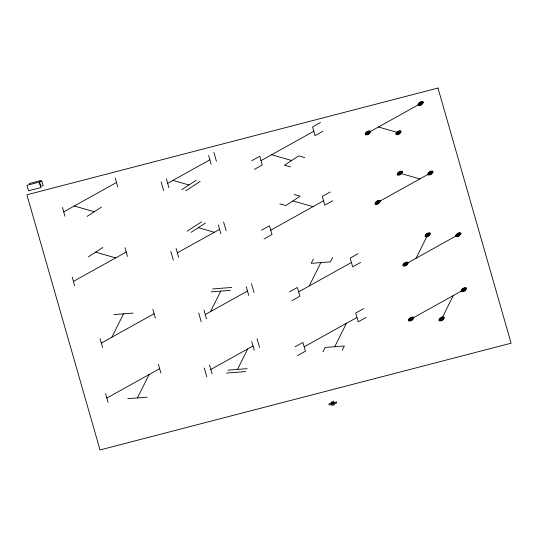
<?xml version="1.0" encoding="UTF-8"?>
<svg xmlns="http://www.w3.org/2000/svg" width="538" height="538" viewBox="0 0 538 538"><rect width="100%" height="100%" fill="white"/><g stroke="black" fill="none" stroke-linecap="round" stroke-linejoin="round"><path stroke-width="0.81" d="M111.884 337.212L123.538 313.822M137.432 397.945L149.087 374.549M210.54 311.596L220.755 291.098M237.527 369.431L247.742 348.933M313.392 259L311.226 263.338L330.48 261.831L332.645 257.487M309.195 285.974L320.856 262.584M322.955 351.798L325.12 347.461L344.367 345.947L342.208 350.292M334.744 346.707L346.398 323.311M416.076 258.22L427.73 234.83M441.624 318.947L453.278 295.557M87.116 216.424L101.46 207.096M181.797 189.658L196.141 180.331M185.771 190.802L200.123 181.474M88.467 256.801L102.819 247.473M187.123 231.185L201.474 221.858M191.098 232.329L205.449 223.001M63.719 211.864L116.497 182.496M167.654 183.31L209.881 159.813M251.865 160.66L259.78 156.255L262.288 164.998L254.373 169.409M320.48 122.476L312.558 126.881L315.066 135.63L322.988 131.225M261.031 160.627L313.815 131.259M73.43 281.408L126.208 252.033M367.911 132.873L420.696 103.504M177.365 252.847L219.591 229.349M261.576 230.197L269.491 225.792L271.999 234.541L264.077 238.946M330.191 192.012L322.269 196.424L324.777 205.166L332.692 200.761M270.742 230.17L323.526 200.795M101.326 343.089L154.11 313.715M377.622 202.416L430.407 173.041M205.26 314.535L247.487 291.038M289.471 291.878L297.386 287.474L299.895 296.223L291.979 300.628M358.086 253.701L350.171 258.106L352.679 266.855L360.595 262.45M106.86 398.046L159.638 368.678M298.644 291.852L351.422 262.477M210.795 369.492L253.021 345.995M405.524 264.097L458.302 234.723M295.006 346.842L302.921 342.437L305.429 351.186L297.507 355.591M363.621 308.657L355.699 313.062L358.207 321.811L366.129 317.407M304.172 346.808L356.956 317.44M411.052 319.054L463.837 289.686M331.327 403.271L333.748 402.646M212.571 288.96L231.824 287.447M211.131 291.852L230.378 290.338M113.915 314.575L133.168 313.069M227.904 370.184L247.157 368.671M226.458 373.076L245.711 371.57M127.802 398.698L147.056 397.185M378.47 127.002L398.483 132.765M399.835 173.149L419.848 178.919M304.743 157.573L298.778 155.859L284.427 165.186L290.392 166.908M271.589 154.756L291.603 160.519M294.165 194.521L300.13 196.236L285.779 205.563L279.814 203.848M292.954 200.903L312.968 206.673M172.933 180.371L188.972 184.991M198.273 227.668L214.312 232.288M74.278 205.993L94.291 211.757M95.643 252.14L115.657 257.91M213.902 152.503L216.411 161.252M251.515 283.721L254.023 292.47M208.623 155.435L211.131 164.184M246.236 286.66L248.744 295.409M223.613 222.039L226.121 230.789M257.043 338.684L259.551 347.434M218.334 224.978L220.842 233.727M251.764 341.623L254.272 350.366M166.403 178.932L168.905 187.681M204.01 310.157L206.518 318.906M161.124 181.871L163.633 190.62M198.73 313.096L201.239 321.845M176.114 248.475L178.616 257.225M209.544 365.12L212.046 373.863M170.835 251.414L173.344 260.163M204.265 368.053L206.774 376.802M115.246 178.118L117.755 186.868M152.853 309.343L155.361 318.092M124.957 247.662L127.466 256.411M158.387 364.3L160.896 373.049M62.469 207.493L64.97 216.242M100.075 338.711L102.583 347.461M72.173 277.03L74.681 285.779M105.609 393.675L108.111 402.424M39.287 182.12L40.854 187.587L28.521 190.788L26.954 185.321L40.706 181.736L40.397 180.64L29.22 183.545L29.529 184.635M366.869 133.209C368.94 134.91 369.384 129.934 366.869 133.209M367.387 133.041C368.429 133.895 368.651 131.406 367.387 133.041M376.58 202.745C378.651 204.453 379.095 199.47 376.58 202.745M377.098 202.577C378.14 203.431 378.362 200.943 377.098 202.577M397.434 133.101C399.512 134.803 399.956 129.826 397.434 133.101M397.959 132.933C398.994 133.787 399.216 131.299 397.959 132.933M398.786 173.485C400.864 175.186 401.308 170.21 398.786 173.485M399.31 173.317C400.346 174.164 400.575 171.676 399.31 173.317M404.475 264.434C406.546 266.135 406.997 261.159 404.475 264.434M405 264.266C406.035 265.113 406.257 262.625 405 264.266M410.01 319.39C412.081 321.092 412.525 316.115 410.01 319.39M410.528 319.222C411.57 320.076 411.792 317.588 410.528 319.222M419.647 103.834C421.725 105.542 422.169 100.559 419.647 103.834M420.171 103.666C421.207 104.52 421.429 102.032 420.171 103.666M426.688 235.167C428.759 236.868 429.21 231.891 426.688 235.167M429.358 173.377C431.429 175.079 431.88 170.102 429.358 173.377M427.212 234.998C428.248 235.846 428.47 233.357 427.212 234.998M429.882 173.209C430.918 174.063 431.14 171.568 429.882 173.209M440.575 319.283C442.653 320.991 443.097 316.008 440.575 319.283M441.099 319.115C442.135 319.969 442.357 317.481 441.099 319.115M457.26 235.059C459.331 236.76 459.775 231.784 457.26 235.059M457.777 234.891C458.813 235.745 459.042 233.257 457.777 234.891M462.788 290.016C464.859 291.724 465.309 286.747 462.788 290.016M463.312 289.854C464.348 290.702 464.57 288.213 463.312 289.854M365.753 132.879L365.295 133.713A4.755 2.125 -14.2 0 0 365.275 134.339A3.221 1.439 -14.2 0 0 365.712 134.843L367.198 134.803A3.04 1.352 -14.2 0 0 368.328 134.332A4.755 2.125 -14.2 0 0 369.263 133.7L370.527 132.032A4.755 2.125 -14.2 0 0 370.554 131.406A3.04 1.352 -14.2 0 0 370.137 130.936L368.624 130.942A3.04 1.352 -14.2 0 0 367.494 131.413A4.755 2.125 -14.2 0 0 366.56 132.052L365.753 132.879M366.183 132.879L365.82 133.545A3.806 1.695 -14.2 0 0 365.8 134.049A2.582 1.15 -14.2 0 0 366.156 134.446L367.34 134.419A2.428 1.083 -14.2 0 0 368.248 134.036A3.806 1.695 -14.2 0 0 368.994 133.532L370.003 132.2A3.806 1.695 -14.2 0 0 370.023 131.696A2.428 1.083 -14.2 0 0 369.693 131.326L368.483 131.326A2.428 1.083 -14.2 0 0 367.575 131.709A3.806 1.695 -14.2 0 0 366.829 132.213L366.183 132.879M366.613 132.879L366.344 133.377A2.851 1.271 -14.2 0 0 366.331 133.754A1.937 0.861 -14.2 0 0 366.593 134.056L367.481 134.029A1.822 0.814 -14.2 0 0 368.16 133.747A2.851 1.271 -14.2 0 0 368.725 133.37L369.478 132.368A2.851 1.271 -14.2 0 0 369.498 131.992A1.822 0.814 -14.2 0 0 369.25 131.709L368.342 131.716A1.822 0.814 -14.2 0 0 367.662 131.998A2.851 1.271 -14.2 0 0 367.098 132.382L366.613 132.879M396.318 132.772L395.867 133.606A4.755 2.125 -14.2 0 0 395.84 134.238A3.221 1.439 -14.2 0 0 396.284 134.735L397.77 134.702A3.04 1.352 -14.2 0 0 398.9 134.224A4.755 2.125 -14.2 0 0 399.835 133.592L401.099 131.931A4.755 2.125 -14.2 0 0 401.119 131.299A3.04 1.352 -14.2 0 0 400.702 130.828L399.196 130.835A3.04 1.352 -14.2 0 0 398.066 131.312A4.755 2.125 -14.2 0 0 397.125 131.944L396.318 132.772M396.755 132.772L396.392 133.437A3.806 1.695 -14.2 0 0 396.371 133.942A2.582 1.15 -14.2 0 0 396.721 134.339L397.912 134.312A2.428 1.083 -14.2 0 0 398.813 133.935A3.806 1.695 -14.2 0 0 399.566 133.424L400.575 132.099A3.806 1.695 -14.2 0 0 400.595 131.595A2.428 1.083 -14.2 0 0 400.259 131.218L399.055 131.218A2.428 1.083 -14.2 0 0 398.147 131.602A3.806 1.695 -14.2 0 0 397.4 132.106L396.755 132.772M397.185 132.772L396.91 133.269A2.851 1.271 -14.2 0 0 396.896 133.646A1.937 0.861 -14.2 0 0 397.165 133.949L398.053 133.928A1.822 0.814 -14.2 0 0 398.732 133.639A2.851 1.271 -14.2 0 0 399.297 133.263L400.05 132.267A2.851 1.271 -14.2 0 0 400.064 131.884A1.822 0.814 -14.2 0 0 399.815 131.602L398.907 131.608A1.822 0.814 -14.2 0 0 398.228 131.891A2.851 1.271 -14.2 0 0 397.669 132.274L397.185 132.772M418.53 103.511L418.08 104.338A4.755 2.125 -14.2 0 0 418.053 104.971A3.221 1.439 -14.2 0 0 418.497 105.468L419.983 105.435A3.04 1.352 -14.2 0 0 421.113 104.957A4.755 2.125 -14.2 0 0 422.048 104.325L423.305 102.664A4.755 2.125 -14.2 0 0 423.332 102.032A3.04 1.352 -14.2 0 0 422.915 101.561L421.409 101.568A3.04 1.352 -14.2 0 0 420.279 102.045A4.755 2.125 -14.2 0 0 419.337 102.677L418.53 103.511M418.961 103.504L418.604 104.17A3.806 1.695 -14.2 0 0 418.584 104.675A2.582 1.15 -14.2 0 0 418.934 105.078L420.124 105.044A2.428 1.083 -14.2 0 0 421.025 104.668A3.806 1.695 -14.2 0 0 421.779 104.164L422.787 102.832A3.806 1.695 -14.2 0 0 422.807 102.328A2.428 1.083 -14.2 0 0 422.471 101.951L421.267 101.958A2.428 1.083 -14.2 0 0 420.36 102.334A3.806 1.695 -14.2 0 0 419.613 102.845L418.961 103.504M419.398 103.504L419.122 104.002A2.851 1.271 -14.2 0 0 419.109 104.385A1.937 0.861 -14.2 0 0 419.378 104.681L420.265 104.661A1.822 0.814 -14.2 0 0 420.945 104.379A2.851 1.271 -14.2 0 0 421.503 103.995L422.263 103A2.851 1.271 -14.2 0 0 422.276 102.623A1.822 0.814 -14.2 0 0 422.027 102.341L421.12 102.341A1.822 0.814 -14.2 0 0 420.44 102.623A2.851 1.271 -14.2 0 0 419.882 103.007L419.398 103.504M375.463 202.422L375.006 203.25A4.755 2.125 -14.2 0 0 374.986 203.882A3.221 1.439 -14.2 0 0 375.423 204.379L376.909 204.346A3.04 1.352 -14.2 0 0 378.039 203.868A4.755 2.125 -14.2 0 0 378.974 203.236L380.238 201.575A4.755 2.125 -14.2 0 0 380.258 200.943A3.04 1.352 -14.2 0 0 379.848 200.472L378.335 200.479A3.04 1.352 -14.2 0 0 377.205 200.956A4.755 2.125 -14.2 0 0 376.27 201.589L375.463 202.422M375.894 202.416L375.531 203.082A3.806 1.695 -14.2 0 0 375.511 203.586A2.582 1.15 -14.2 0 0 375.867 203.989L377.051 203.956A2.428 1.083 -14.2 0 0 377.958 203.579A3.806 1.695 -14.2 0 0 378.705 203.075L379.714 201.743A3.806 1.695 -14.2 0 0 379.734 201.239A2.428 1.083 -14.2 0 0 379.404 200.862L378.194 200.869A2.428 1.083 -14.2 0 0 377.286 201.246A3.806 1.695 -14.2 0 0 376.539 201.757L375.894 202.416M376.324 202.416L376.055 202.913A2.851 1.271 -14.2 0 0 376.042 203.297A1.937 0.861 -14.2 0 0 376.304 203.593L377.192 203.572A1.822 0.814 -14.2 0 0 377.871 203.29A2.851 1.271 -14.2 0 0 378.436 202.907L379.189 201.911A2.851 1.271 -14.2 0 0 379.209 201.535A1.822 0.814 -14.2 0 0 378.954 201.252L378.053 201.252A1.822 0.814 -14.2 0 0 377.373 201.535A2.851 1.271 -14.2 0 0 376.808 201.918L376.324 202.416M397.669 173.155L397.219 173.982A4.755 2.125 -14.2 0 0 397.192 174.615A3.221 1.439 -14.2 0 0 397.636 175.112L399.122 175.079A3.04 1.352 -14.2 0 0 400.252 174.608A4.755 2.125 -14.2 0 0 401.187 173.969L402.451 172.308A4.755 2.125 -14.2 0 0 402.471 171.676A3.04 1.352 -14.2 0 0 402.061 171.212L400.548 171.212A3.04 1.352 -14.2 0 0 399.418 171.689A4.755 2.125 -14.2 0 0 398.483 172.321L397.669 173.155M398.107 173.155L397.743 173.814A3.806 1.695 -14.2 0 0 397.723 174.319A2.582 1.15 -14.2 0 0 398.073 174.722L399.263 174.695A2.428 1.083 -14.2 0 0 400.171 174.312A3.806 1.695 -14.2 0 0 400.918 173.808L401.926 172.476A3.806 1.695 -14.2 0 0 401.947 171.972A2.428 1.083 -14.2 0 0 401.61 171.595L400.406 171.602A2.428 1.083 -14.2 0 0 399.499 171.978A3.806 1.695 -14.2 0 0 398.752 172.49L398.107 173.155M398.537 173.149L398.268 173.646A2.851 1.271 -14.2 0 0 398.248 174.03A1.937 0.861 -14.2 0 0 398.517 174.325L399.404 174.305A1.822 0.814 -14.2 0 0 400.084 174.023A2.851 1.271 -14.2 0 0 400.649 173.639L401.402 172.644A2.851 1.271 -14.2 0 0 401.415 172.268A1.822 0.814 -14.2 0 0 401.166 171.985L400.265 171.985A1.822 0.814 -14.2 0 0 399.586 172.274A2.851 1.271 -14.2 0 0 399.021 172.651L398.537 173.149M428.241 173.048L427.791 173.882A4.755 2.125 -14.2 0 0 427.764 174.507A3.221 1.439 -14.2 0 0 428.208 175.005L429.687 174.971A3.04 1.352 -14.2 0 0 430.824 174.5A4.755 2.125 -14.2 0 0 431.758 173.868L433.016 172.2A4.755 2.125 -14.2 0 0 433.043 171.575A3.04 1.352 -14.2 0 0 432.626 171.104L431.12 171.111A3.04 1.352 -14.2 0 0 429.983 171.582A4.755 2.125 -14.2 0 0 429.048 172.214L428.241 173.048M428.672 173.048L428.309 173.713A3.806 1.695 -14.2 0 0 428.295 174.218A2.582 1.15 -14.2 0 0 428.645 174.615L429.835 174.588A2.428 1.083 -14.2 0 0 430.736 174.204A3.806 1.695 -14.2 0 0 431.489 173.7L432.498 172.368A3.806 1.695 -14.2 0 0 432.512 171.864A2.428 1.083 -14.2 0 0 432.182 171.494L430.972 171.494A2.428 1.083 -14.2 0 0 430.07 171.878A3.806 1.695 -14.2 0 0 429.317 172.382L428.672 173.048M429.109 173.048L428.833 173.545A2.851 1.271 -14.2 0 0 428.82 173.922A1.937 0.861 -14.2 0 0 429.082 174.225L429.976 174.198A1.822 0.814 -14.2 0 0 430.656 173.915A2.851 1.271 -14.2 0 0 431.214 173.539L431.974 172.537A2.851 1.271 -14.2 0 0 431.987 172.16A1.822 0.814 -14.2 0 0 431.738 171.878L430.83 171.884A1.822 0.814 -14.2 0 0 430.151 172.167A2.851 1.271 -14.2 0 0 429.593 172.55L429.109 173.048M403.359 264.104L402.908 264.931A4.755 2.125 -14.2 0 0 402.881 265.564A3.221 1.439 -14.2 0 0 403.325 266.061L404.805 266.028A3.04 1.352 -14.2 0 0 405.941 265.557A4.755 2.125 -14.2 0 0 406.876 264.918L408.134 263.257A4.755 2.125 -14.2 0 0 408.16 262.625A3.04 1.352 -14.2 0 0 407.743 262.161L406.237 262.161A3.04 1.352 -14.2 0 0 405.101 262.638A4.755 2.125 -14.2 0 0 404.166 263.27L403.359 264.104M403.789 264.104L403.426 264.763A3.806 1.695 -14.2 0 0 403.413 265.268A2.582 1.15 -14.2 0 0 403.762 265.671L404.953 265.644A2.428 1.083 -14.2 0 0 405.854 265.261A3.806 1.695 -14.2 0 0 406.607 264.757L407.616 263.425A3.806 1.695 -14.2 0 0 407.636 262.921A2.428 1.083 -14.2 0 0 407.3 262.544L406.089 262.551A2.428 1.083 -14.2 0 0 405.188 262.927A3.806 1.695 -14.2 0 0 404.441 263.438L403.789 264.104M404.226 264.097L403.951 264.602A2.851 1.271 -14.2 0 0 403.937 264.978A1.937 0.861 -14.2 0 0 404.199 265.274L405.094 265.254A1.822 0.814 -14.2 0 0 405.773 264.972A2.851 1.271 -14.2 0 0 406.331 264.588L407.091 263.593A2.851 1.271 -14.2 0 0 407.105 263.216A1.822 0.814 -14.2 0 0 406.856 262.934L405.948 262.934A1.822 0.814 -14.2 0 0 405.269 263.223A2.851 1.271 -14.2 0 0 404.71 263.6L404.226 264.097M425.571 234.837L425.121 235.671A4.755 2.125 -14.2 0 0 425.094 236.296A3.221 1.439 -14.2 0 0 425.538 236.794L427.017 236.76A3.04 1.352 -14.2 0 0 428.154 236.29A4.755 2.125 -14.2 0 0 429.089 235.651L430.346 233.99A4.755 2.125 -14.2 0 0 430.373 233.364A3.04 1.352 -14.2 0 0 429.956 232.893L428.45 232.9A3.04 1.352 -14.2 0 0 427.313 233.371A4.755 2.125 -14.2 0 0 426.378 234.003L425.571 234.837M426.002 234.837L425.639 235.503A3.806 1.695 -14.2 0 0 425.619 236.007A2.582 1.15 -14.2 0 0 425.975 236.404L427.165 236.377A2.428 1.083 -14.2 0 0 428.066 235.994A3.806 1.695 -14.2 0 0 428.813 235.489L429.822 234.158A3.806 1.695 -14.2 0 0 429.842 233.653A2.428 1.083 -14.2 0 0 429.512 233.277L428.302 233.284A2.428 1.083 -14.2 0 0 427.401 233.66A3.806 1.695 -14.2 0 0 426.647 234.171L426.002 234.837M426.439 234.837L426.163 235.335A2.851 1.271 -14.2 0 0 426.15 235.711A1.937 0.861 -14.2 0 0 426.412 236.007L427.306 235.987A1.822 0.814 -14.2 0 0 427.986 235.705A2.851 1.271 -14.2 0 0 428.544 235.321L429.304 234.326A2.851 1.271 -14.2 0 0 429.317 233.949A1.822 0.814 -14.2 0 0 429.068 233.667L428.161 233.674A1.822 0.814 -14.2 0 0 427.481 233.956A2.851 1.271 -14.2 0 0 426.923 234.333L426.439 234.837M408.893 319.061L408.436 319.895A4.755 2.125 -14.2 0 0 408.416 320.527A3.221 1.439 -14.2 0 0 408.853 321.025L410.339 320.991A3.04 1.352 -14.2 0 0 411.469 320.514A4.755 2.125 -14.2 0 0 412.404 319.881L413.668 318.22A4.755 2.125 -14.2 0 0 413.688 317.588A3.04 1.352 -14.2 0 0 413.278 317.117L411.765 317.124A3.04 1.352 -14.2 0 0 410.635 317.595A4.755 2.125 -14.2 0 0 409.7 318.234L408.893 319.061M409.324 319.061L408.961 319.727A3.806 1.695 -14.2 0 0 408.941 320.231A2.582 1.15 -14.2 0 0 409.297 320.628L410.481 320.601A2.428 1.083 -14.2 0 0 411.388 320.224A3.806 1.695 -14.2 0 0 412.135 319.713L413.144 318.388A3.806 1.695 -14.2 0 0 413.164 317.877A2.428 1.083 -14.2 0 0 412.834 317.507L411.624 317.507A2.428 1.083 -14.2 0 0 410.716 317.891A3.806 1.695 -14.2 0 0 409.969 318.395L409.324 319.061M409.754 319.061L409.485 319.559A2.851 1.271 -14.2 0 0 409.472 319.935A1.937 0.861 -14.2 0 0 409.734 320.238L410.622 320.218A1.822 0.814 -14.2 0 0 411.301 319.928A2.851 1.271 -14.2 0 0 411.866 319.552L412.619 318.55A2.851 1.271 -14.2 0 0 412.639 318.173A1.822 0.814 -14.2 0 0 412.384 317.891L411.483 317.897A1.822 0.814 -14.2 0 0 410.803 318.18A2.851 1.271 -14.2 0 0 410.238 318.563L409.754 319.061M456.143 234.729L455.686 235.563A4.755 2.125 -14.2 0 0 455.666 236.195A3.221 1.439 -14.2 0 0 456.103 236.693L457.589 236.659A3.04 1.352 -14.2 0 0 458.719 236.182A4.755 2.125 -14.2 0 0 459.654 235.55L460.918 233.889A4.755 2.125 -14.2 0 0 460.938 233.257A3.04 1.352 -14.2 0 0 460.528 232.786L459.015 232.793A3.04 1.352 -14.2 0 0 457.885 233.263A4.755 2.125 -14.2 0 0 456.95 233.902L456.143 234.729M456.574 234.729L456.211 235.395A3.806 1.695 -14.2 0 0 456.19 235.9A2.582 1.15 -14.2 0 0 456.547 236.296L457.73 236.269A2.428 1.083 -14.2 0 0 458.638 235.893A3.806 1.695 -14.2 0 0 459.385 235.382L460.394 234.057A3.806 1.695 -14.2 0 0 460.414 233.553A2.428 1.083 -14.2 0 0 460.084 233.176L458.874 233.176A2.428 1.083 -14.2 0 0 457.966 233.559A3.806 1.695 -14.2 0 0 457.219 234.064L456.574 234.729M457.004 234.729L456.735 235.227A2.851 1.271 -14.2 0 0 456.722 235.604A1.937 0.861 -14.2 0 0 456.984 235.906L457.872 235.886A1.822 0.814 -14.2 0 0 458.551 235.597A2.851 1.271 -14.2 0 0 459.116 235.22L459.869 234.218A2.851 1.271 -14.2 0 0 459.882 233.842A1.822 0.814 -14.2 0 0 459.634 233.559L458.732 233.566A1.822 0.814 -14.2 0 0 458.053 233.848A2.851 1.271 -14.2 0 0 457.488 234.232L457.004 234.729M439.459 318.96L439.008 319.787A4.755 2.125 -14.2 0 0 438.981 320.419A3.221 1.439 -14.2 0 0 439.425 320.917L440.911 320.883A3.04 1.352 -14.2 0 0 442.041 320.406A4.755 2.125 -14.2 0 0 442.976 319.774L444.24 318.113A4.755 2.125 -14.2 0 0 444.26 317.481A3.04 1.352 -14.2 0 0 443.843 317.01L442.337 317.016A3.04 1.352 -14.2 0 0 441.207 317.494A4.755 2.125 -14.2 0 0 440.266 318.126L439.459 318.96M439.896 318.953L439.533 319.619A3.806 1.695 -14.2 0 0 439.512 320.123A2.582 1.15 -14.2 0 0 439.862 320.52L441.052 320.493A2.428 1.083 -14.2 0 0 441.954 320.117A3.806 1.695 -14.2 0 0 442.707 319.612L443.715 318.281A3.806 1.695 -14.2 0 0 443.736 317.776A2.428 1.083 -14.2 0 0 443.399 317.4L442.196 317.407A2.428 1.083 -14.2 0 0 441.288 317.783A3.806 1.695 -14.2 0 0 440.541 318.288L439.896 318.953M440.326 318.953L440.05 319.451A2.851 1.271 -14.2 0 0 440.037 319.834A1.937 0.861 -14.2 0 0 440.306 320.13L441.194 320.11A1.822 0.814 -14.2 0 0 441.873 319.828A2.851 1.271 -14.2 0 0 442.431 319.444L443.191 318.449A2.851 1.271 -14.2 0 0 443.204 318.066A1.822 0.814 -14.2 0 0 442.956 317.79L442.048 317.79A1.822 0.814 -14.2 0 0 441.368 318.072A2.851 1.271 -14.2 0 0 440.81 318.456L440.326 318.953M461.671 289.693L461.221 290.52A4.755 2.125 -14.2 0 0 461.194 291.152A3.221 1.439 -14.2 0 0 461.638 291.65L463.117 291.616A3.04 1.352 -14.2 0 0 464.254 291.139A4.755 2.125 -14.2 0 0 465.188 290.507L466.446 288.845A4.755 2.125 -14.2 0 0 466.473 288.213A3.04 1.352 -14.2 0 0 466.056 287.749L464.55 287.749A3.04 1.352 -14.2 0 0 463.413 288.227A4.755 2.125 -14.2 0 0 462.478 288.859L461.671 289.693M462.102 289.693L461.738 290.352A3.806 1.695 -14.2 0 0 461.725 290.856A2.582 1.15 -14.2 0 0 462.075 291.26L463.265 291.233A2.428 1.083 -14.2 0 0 464.166 290.85A3.806 1.695 -14.2 0 0 464.919 290.345L465.928 289.014A3.806 1.695 -14.2 0 0 465.942 288.509A2.428 1.083 -14.2 0 0 465.612 288.133L464.402 288.139A2.428 1.083 -14.2 0 0 463.5 288.516A3.806 1.695 -14.2 0 0 462.754 289.027L462.102 289.693M462.539 289.686L462.263 290.184A2.851 1.271 -14.2 0 0 462.25 290.567A1.937 0.861 -14.2 0 0 462.512 290.863L463.406 290.843A1.822 0.814 -14.2 0 0 464.086 290.56A2.851 1.271 -14.2 0 0 464.644 290.177L465.404 289.182A2.851 1.271 -14.2 0 0 465.417 288.805A1.822 0.814 -14.2 0 0 465.168 288.523L464.26 288.523A1.822 0.814 -14.2 0 0 463.581 288.812A2.851 1.271 -14.2 0 0 463.023 289.188L462.539 289.686M41.782 180.869L39.321 181.508L40.693 186.296L43.154 185.65L41.782 180.869M437.972 88.05L26.9 194.796L100.028 449.95L511.1 343.204L437.972 88.05M333.452 401.617L331.031 402.242L331.953 405.457L334.374 404.832L333.452 401.617M336.237 402.068L328.879 403.977L329.175 405.006L336.532 403.096L336.237 402.068"/></g></svg>
